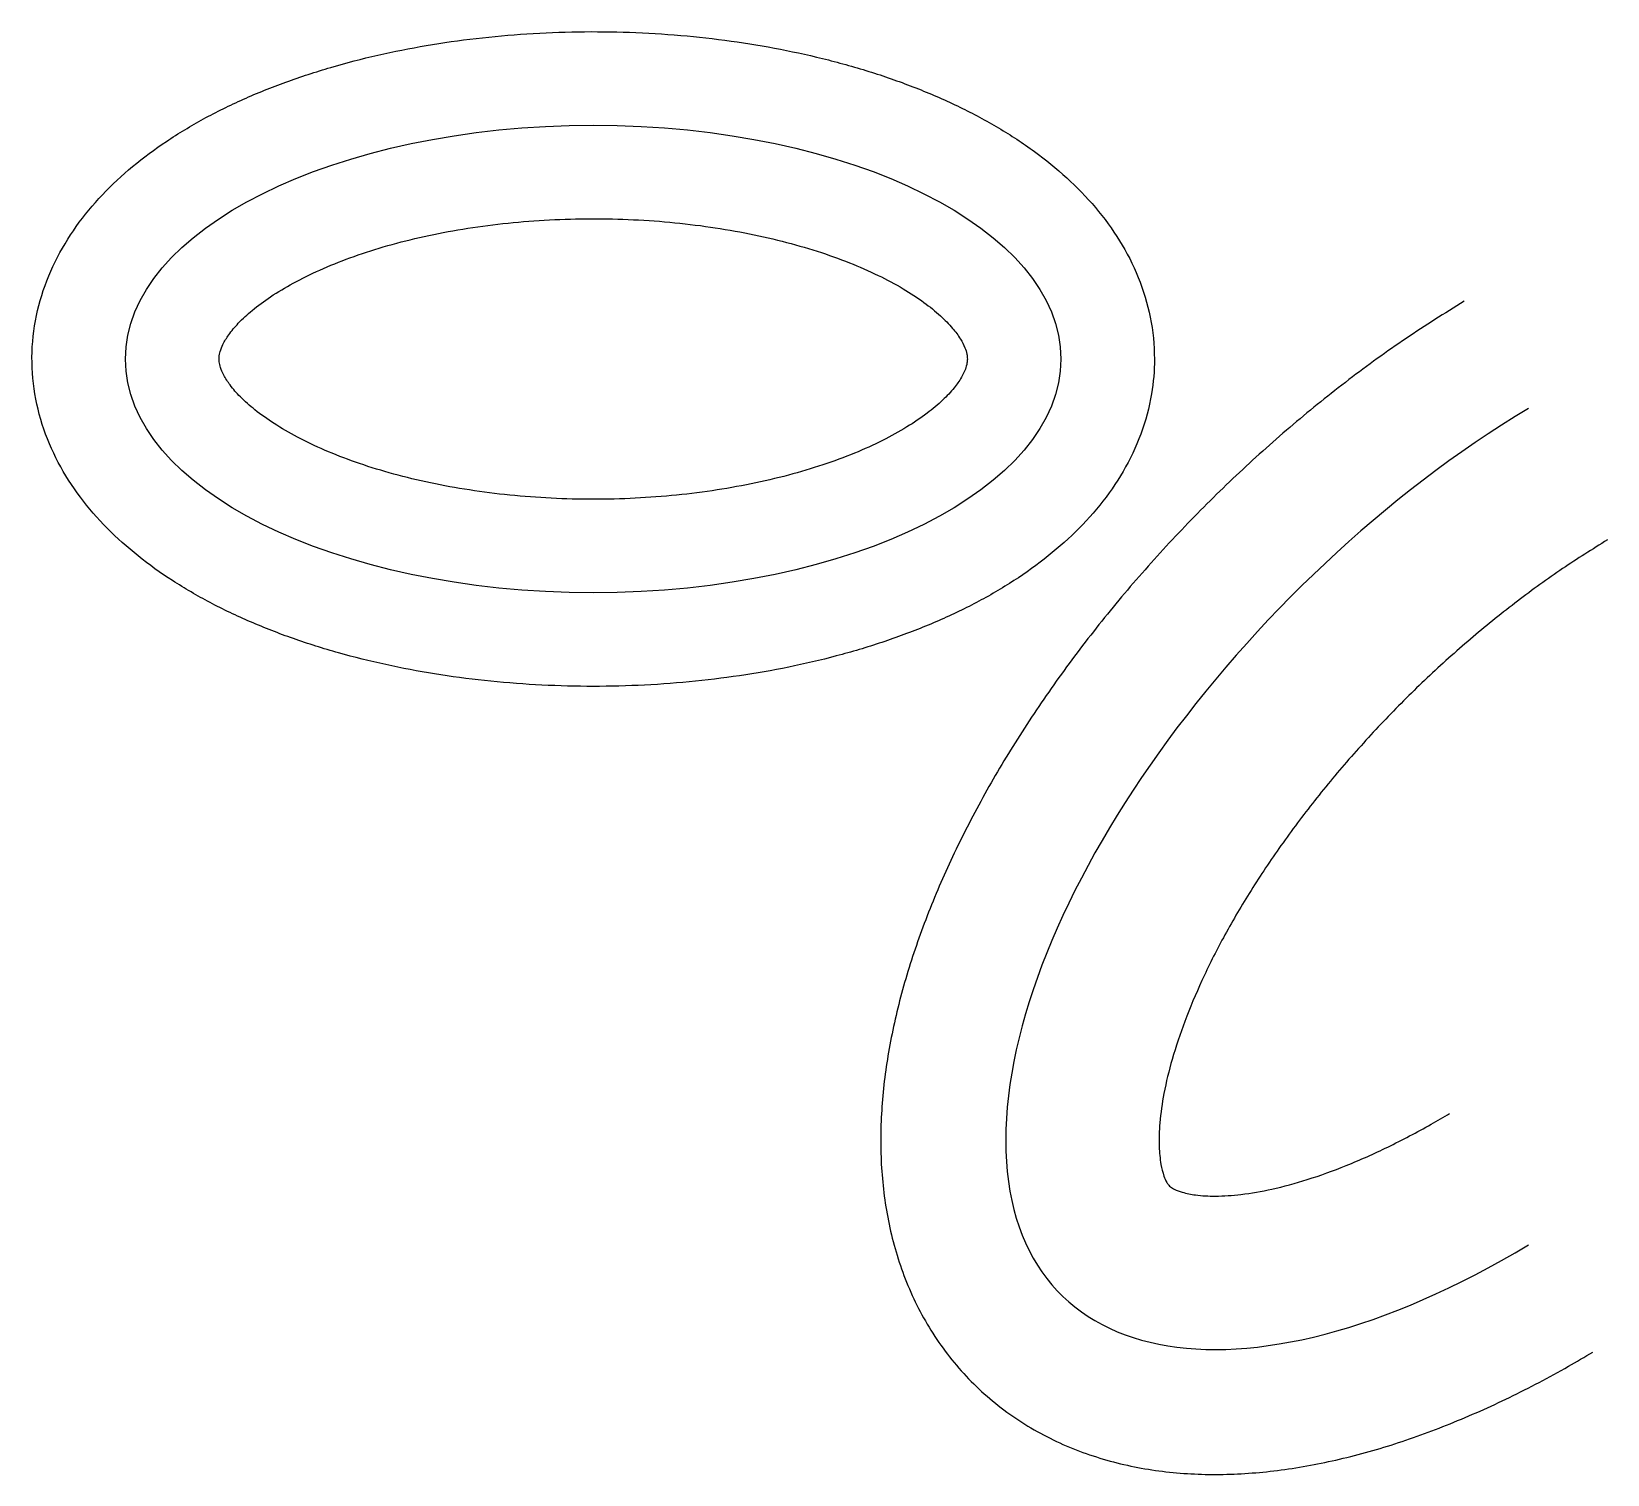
# Model space of a CAD drawing. Extents: x -2 to 31.7, y -3.9 to 27.
import ezdxf

# ---------------------------------------------------------------- set-up
doc = ezdxf.new("R2010")
doc.units = 0
doc.layers.get('0').update_dxf_attribs({"lineweight": 25, "true_color": 0xffffff})

msp = doc.modelspace()

# ---------------------------------------------------------------- linework, layer by layer
msp.add_ellipse((10, 20), major_axis=(10, 0), ratio=0.5)
msp.add_ellipse((30, 10), major_axis=(10, 10), ratio=0.5, start_param=1.107149, end_param=4.248741)
for points, knots in [([(22, 20), (21.999, 20.299), (21.941, 20.896), (21.68, 21.752), (21.275, 22.541), (20.752, 23.253), (20.135, 23.888), (19.437, 24.454), (18.669, 24.957), (17.838, 25.401), (16.949, 25.79), (16.009, 26.125), (15.024, 26.406), (14, 26.634), (12.946, 26.809), (11.869, 26.929), (10.777, 26.995), (9.679, 27.007), (8.584, 26.963), (7.5, 26.866), (6.435, 26.713), (5.398, 26.508), (4.396, 26.248), (3.436, 25.936), (2.525, 25.57), (1.669, 25.149), (0.874, 24.671), (0.146, 24.132), (-0.506, 23.526), (-1.07, 22.847), (-1.527, 22.089), (-1.851, 21.259), (-2.014, 20.375), (-1.999, 19.474), (-1.807, 18.597), (-1.459, 17.778), (-0.982, 17.034), (-0.402, 16.367), (0.264, 15.773), (1.004, 15.245), (1.809, 14.777), (2.675, 14.365), (3.594, 14.008), (4.561, 13.704), (5.57, 13.454), (6.612, 13.257), (7.681, 13.114), (8.767, 13.025), (9.864, 12.991), (10.961, 13.012), (12.051, 13.087), (13.125, 13.217), (14.175, 13.4), (15.192, 13.637), (16.17, 13.928), (17.102, 14.272), (17.982, 14.669), (18.803, 15.123), (19.559, 15.636), (20.244, 16.213), (20.847, 16.862), (21.352, 17.586), (21.735, 18.388), (21.954, 19.204), (22.001, 19.751), (22, 20)], [0, 0, 0, 0, 0.897092, 1.78707, 2.668147, 3.54495, 4.425925, 5.320082, 6.234891, 7.175427, 8.144297, 9.141904, 10.166819, 11.216148, 12.285864, 13.371094, 14.466374, 15.56588, 16.663639, 17.753738, 18.830538, 19.88889, 20.924383, 21.933614, 22.914501, 23.866639, 24.791678, 25.693646, 26.579065, 27.456481, 28.334919, 29.221015, 30.115791, 31.013897, 31.907437, 32.791989, 33.669683, 34.547797, 35.435444, 36.340902, 37.270283, 38.227201, 39.212933, 40.226765, 41.266371, 42.328156, 43.407569, 44.499361, 45.597831, 46.697043, 47.791034, 48.874024, 49.940633, 50.986112, 52.006601, 52.999431, 53.963453, 54.899416, 55.810329, 56.701688, 57.581313, 58.458304, 59.340708, 60.232193, 60.979171, 60.979171, 60.979171, 60.979171]), ([(18, 20), (18, 20.035), (17.991, 20.118), (17.944, 20.264), (17.844, 20.451), (17.671, 20.682), (17.41, 20.946), (17.057, 21.231), (16.611, 21.521), (16.077, 21.805), (15.464, 22.072), (14.778, 22.316), (14.031, 22.529), (13.233, 22.707), (12.393, 22.845), (11.523, 22.943), (10.635, 22.996), (9.738, 23.006), (8.845, 22.97), (7.966, 22.891), (7.112, 22.769), (6.295, 22.607), (5.525, 22.408), (4.813, 22.177), (4.169, 21.918), (3.601, 21.64), (3.118, 21.351), (2.725, 21.063), (2.427, 20.789), (2.218, 20.542), (2.09, 20.336), (2.024, 20.174), (1.998, 20.048), (2, 19.933), (2.032, 19.801), (2.107, 19.632), (2.247, 19.419), (2.47, 19.167), (2.785, 18.889), (3.193, 18.6), (3.691, 18.312), (4.272, 18.036), (4.929, 17.782), (5.651, 17.556), (6.43, 17.363), (7.253, 17.207), (8.112, 17.093), (8.994, 17.021), (9.889, 16.993), (10.785, 17.01), (11.671, 17.071), (12.537, 17.175), (13.37, 17.321), (14.161, 17.505), (14.898, 17.723), (15.572, 17.971), (16.173, 18.242), (16.692, 18.528), (17.123, 18.818), (17.46, 19.1), (17.706, 19.359), (17.865, 19.583), (17.955, 19.763), (17.993, 19.897), (18, 19.971), (18, 20)], [0, 0, 0, 0, 0.10623, 0.248779, 0.455197, 0.740982, 1.111519, 1.565728, 2.099022, 2.705063, 3.376627, 4.105996, 4.885121, 5.705684, 6.559151, 7.436801, 8.329771, 9.229108, 10.125817, 11.010922, 11.875515, 12.710812, 13.508196, 14.259254, 14.95582, 15.590024, 16.154409, 16.642197, 17.047921, 17.368755, 17.606961, 17.773416, 17.89069, 17.992274, 18.11572, 18.293001, 18.544622, 18.87975, 19.299566, 19.800663, 20.377286, 21.022511, 21.728799, 22.488225, 23.292578, 24.133409, 25.00207, 25.889751, 26.787531, 27.686426, 28.577445, 29.451644, 30.300184, 31.114371, 31.885704, 32.605909, 33.266984, 33.861281, 34.381687, 34.82208, 35.178309, 35.450143, 35.644413, 35.778612, 35.865402, 35.865402, 35.865402, 35.865402]), ([(28.625, 21.235), (28.207, 20.975), (27.363, 20.448), (26.146, 19.564), (24.956, 18.608), (23.808, 17.583), (22.708, 16.498), (21.666, 15.361), (20.689, 14.183), (19.787, 12.97), (18.967, 11.733), (18.236, 10.479), (17.6, 9.215), (17.068, 7.949), (16.645, 6.684), (16.34, 5.426), (16.163, 4.176), (16.127, 2.937), (16.253, 1.717), (16.56, 0.53), (17.07, -0.592), (17.788, -1.605), (18.695, -2.457), (19.748, -3.111), (20.895, -3.556), (22.094, -3.805), (23.321, -3.878), (24.564, -3.797), (25.817, -3.579), (27.077, -3.236), (28.343, -2.778), (29.609, -2.212), (30.618, -1.682), (31.201, -1.338), (31.375, -1.235)], [0, 0, 0, 0, 1.477332, 2.983516, 4.51144, 6.0532, 7.60041, 9.144503, 10.677014, 12.189877, 13.675731, 15.128259, 16.542567, 17.915624, 19.246751, 20.538143, 21.795327, 23.027294, 24.245834, 25.463383, 26.689101, 27.924652, 29.163513, 30.396372, 31.618955, 32.835585, 34.056937, 35.295591, 36.562613, 37.865939, 39.21002, 40.596105, 42.022726, 42.627302, 42.627302, 42.627302, 42.627302]), ([(31.687, 16.132), (31.365, 15.931), (30.708, 15.521), (29.752, 14.825), (28.804, 14.064), (27.881, 13.24), (26.994, 12.365), (26.156, 11.451), (25.375, 10.509), (24.663, 9.552), (24.028, 8.595), (23.477, 7.651), (23.016, 6.736), (22.65, 5.867), (22.378, 5.06), (22.2, 4.334), (22.109, 3.708), (22.091, 3.199), (22.126, 2.816), (22.187, 2.561), (22.25, 2.413), (22.3, 2.336), (22.355, 2.285), (22.45, 2.231), (22.627, 2.167), (22.921, 2.111), (23.344, 2.09), (23.891, 2.129), (24.55, 2.246), (25.303, 2.453), (26.131, 2.753), (27.016, 3.15), (27.749, 3.535), (28.181, 3.791), (28.313, 3.868)], [0, 0, 0, 0, 1.138484, 2.324006, 3.543786, 4.784901, 6.034327, 7.279005, 8.505897, 9.702044, 10.854625, 11.950992, 12.978698, 13.925523, 14.779521, 15.529153, 16.163698, 16.674255, 17.055942, 17.311951, 17.459334, 17.53383, 17.588118, 17.680296, 17.858572, 18.152627, 18.574547, 19.124452, 19.795871, 20.579173, 21.463312, 22.436596, 23.486984, 23.943721, 23.943721, 23.943721, 23.943721])]:
    msp.add_open_spline(points, degree=3, knots=knots)

doc.saveas('drawing.dxf')
